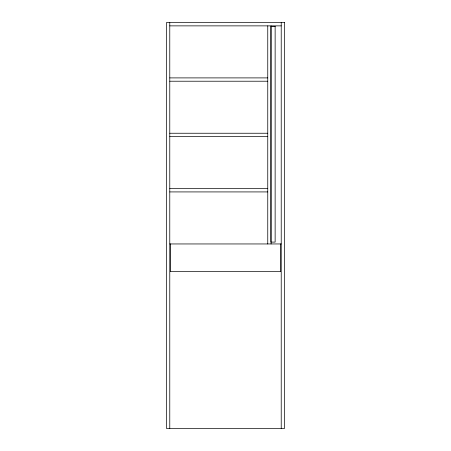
<?xml version="1.0" encoding="UTF-8"?>
<svg xmlns="http://www.w3.org/2000/svg" width="451" height="451" viewBox="0 0 451 451"><rect width="100%" height="100%" fill="white"/><g stroke="black" fill="none" stroke-linecap="round" stroke-linejoin="round"><path stroke-width="0.68" d="M169.779 25.87L281.221 25.87M169.779 77.899L267.753 77.899M169.779 81.219L267.753 81.219M169.779 133.248L267.753 133.248M169.779 136.568L267.753 136.568M169.779 188.603L267.753 188.603M169.779 191.923L267.753 191.923M169.779 243.952L281.221 243.952M281.221 22.55L281.221 428.45M280.663 243.952L280.663 271.626L170.337 271.626L170.337 243.952M271.074 25.87L271.074 243.952M267.753 25.87L267.753 243.952M169.779 22.55L169.779 428.45M284.542 22.55L166.458 22.55L166.458 428.45L284.542 428.45L284.542 22.55M275.133 26.423L270.888 26.423L270.888 242.102L275.133 242.102L275.133 26.423"/></g></svg>
